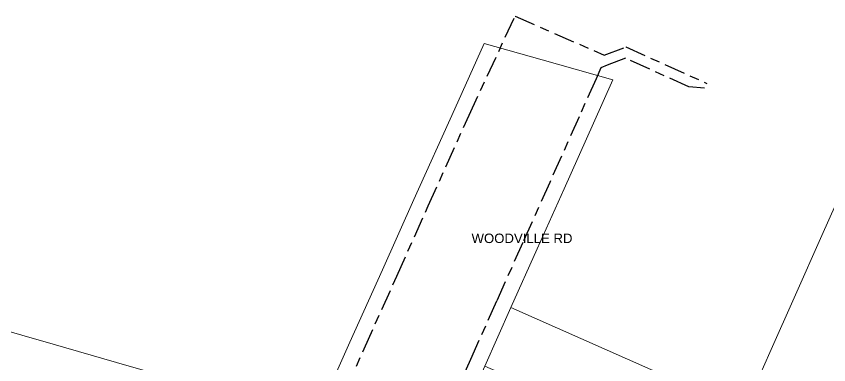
# Model space of a CAD drawing. Header units: metres. Extents: x 314484 to 315473, y 6253544 to 6254134.
# Drawn here: x 314907.1 to 315062.3, y 6254067.9 to 6254134.4 of the extents above; entities that cross this region are included whole.
import ezdxf

# ---------------------------------------------------------------- set-up
doc = ezdxf.new("R2010")
doc.units = ezdxf.units.M
doc.linetypes.add('Cable Exist UG', pattern=[8.2, 4, -1.2, 1.8, -1.2])
doc.layers.add('Cadastre Land Parcels_SP_EXT', color=9, linetype='Continuous', lineweight=5)
doc.layers.add('Cadastre Roads_SP_EXT', color=9, linetype='Continuous', lineweight=5)
doc.layers.add('Mains_HV_EXT', color=7, linetype='Continuous')
doc.styles.get("Standard").update_dxf_attribs({"font": 'arial.ttf'})

msp = doc.modelspace()

# ---------------------------------------------------------------- linework, layer by layer
at = {"layer": 'Cadastre Land Parcels_SP_EXT', "linetype": 'Continuous'}
for points in [[(315078.77, 6254098.27), (315066.09, 6254104), (315061.02, 6254092.61), (315055.99, 6254081.29), (315051.08, 6254070.26), (315046.28, 6254059.46), (315046.15, 6254059.16), (315041.31, 6254048.23), (315038.11, 6254041.03), (315043.67, 6254040.17), (315046.66, 6254039.72), (315058.63, 6254037.94), (315060.6, 6254037.65), (315078.77, 6254098.27)], [(315046.15, 6254059.16), (315001.61, 6254078.84), (314996.61, 6254067.69), (315041.31, 6254048.23), (315046.15, 6254059.16)]]:
    msp.add_lwpolyline(points, close=True, dxfattribs=at)
at = {"layer": 'Cadastre Roads_SP_EXT', "linetype": 'Continuous'}
msp.add_lwpolyline([(314996.61, 6254067.69), (315001.61, 6254078.84), (315006.63, 6254090.05), (315011.76, 6254101.5), (315017.38, 6254114.03), (315021.07, 6254122.3), (315007.57, 6254126.14), (314996.52, 6254129.28), (314990.9, 6254116.8), (314983.1, 6254099.48), (314977.08, 6254086.08), (314970.85, 6254072.23), (314965.48, 6254060.26), (314976.9, 6254054.3), (314988.02, 6254048.5), (314996.61, 6254067.69)], close=True, dxfattribs=at)
msp.add_lwpolyline([(314804, 6254082.89), (314844.85, 6254071.04), (314860.01, 6254066.6), (314872.13, 6254063.08), (314884.28, 6254059.54), (314889.46, 6254058.04), (314896.75, 6254055.92), (314908.75, 6254052.44), (314921.22, 6254048.82), (314953.53, 6254039.42), (314959.83, 6254050.41), (314965.48, 6254060.26), (314961.23, 6254058.4), (314926.29, 6254068.38), (314926.29, 6254068.38), (314914.18, 6254071.87), (314902.15, 6254075.32), (314889.86, 6254078.83), (314879.89, 6254081.69), (314877.7, 6254082.32), (314864.85, 6254085.99), (314854.65, 6254088.91), (314840.06, 6254093.09), (314816.58, 6254099.81)], dxfattribs=at)
at = {"layer": 'Mains_HV_EXT', "linetype": 'Cable Exist UG'}
for points in [[(314969.97, 6254062.94), (314973.58, 6254071), (314979.82, 6254084.86), (314985.83, 6254098.25), (314993.63, 6254115.57), (315002.41, 6254134.45), (315002.41, 6254134.45), (315019.45, 6254127.04), (315023.56, 6254128.59), (315023.56, 6254128.59), (315039.02, 6254121.64)], [(315038.62, 6254120.72), (315035.62, 6254120.98), (315035.62, 6254120.98), (315023.5, 6254126.42), (315020.01, 6254125.11), (315018.82, 6254124.62), (315017.88, 6254122.53), (315017.88, 6254122.53), (315014.64, 6254115.25), (315009.03, 6254102.72), (315003.9, 6254091.28), (314998.87, 6254080.07), (314993.87, 6254068.92), (314985.28, 6254049.72)]]:
    msp.add_lwpolyline(points, dxfattribs=at)

# ---------------------------------------------------------------- texts
at = {"layer": 'Cadastre Roads_SP_EXT'}
msp.add_text('WOODVILLE RD', height=1.8, dxfattribs=at).set_placement((314994.1, 6254091.17))

doc.saveas('drawing.dxf')
